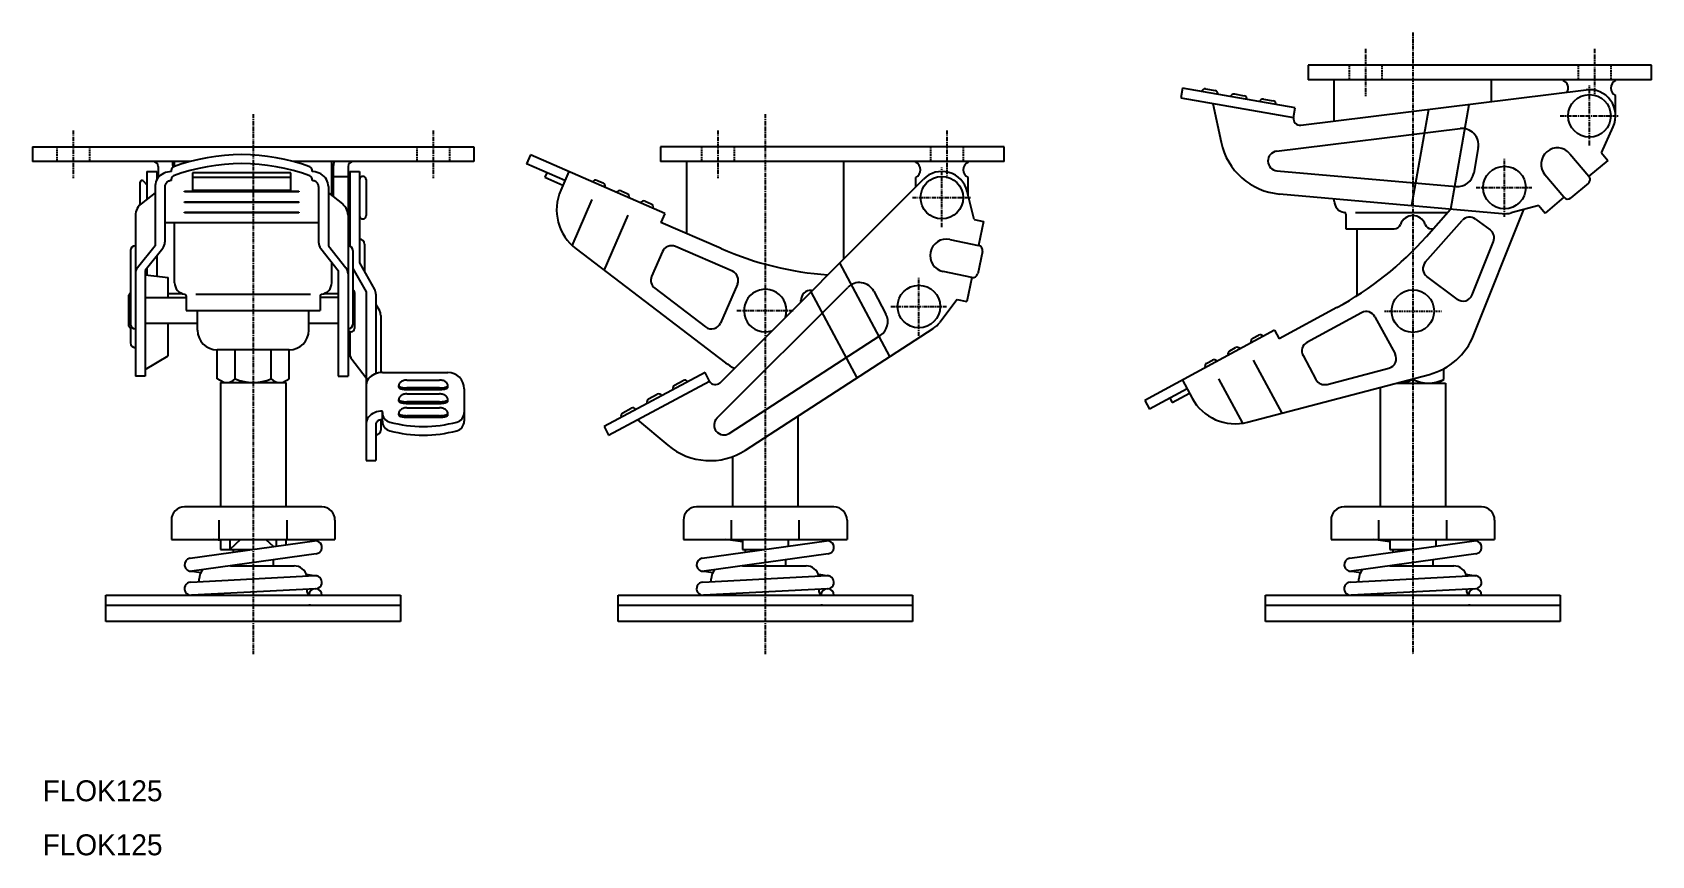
# Model space of a CAD drawing. Extents: x -110 to 385, y 162 to 413.
import ezdxf

# ---------------------------------------------------------------- set-up
doc = ezdxf.new("R2010")
doc.units = 0
doc.linetypes.add('CENTER', pattern=[2, 1.25, -0.25, 0.25, -0.25])
doc.linetypes.add('DASHED', pattern=[0.75, 0.5, -0.25])
doc.layers.get('0').update_dxf_attribs({"linetype": 'CONTINUOUS'})
doc.layers.add('CENTER', color=1, linetype='CENTER')

msp = doc.modelspace()

# ---------------------------------------------------------------- linework, layer by layer
at = {"color": 7, "linetype": 'CONTINUOUS'}
for p, q in [((385.38, 403.42), (280.38, 403.42)), ((280.38, 403.42), (280.38, 398.92)), ((385.38, 398.92), (385.38, 403.42)), ((241.94, 396.36), (241.42, 393.4)), ((276.42, 390.35), (241.94, 396.36)), ((249, 396.14), (251.96, 395.63)), ((385.38, 398.92), (280.38, 398.92)), ((288.38, 386.34), (288.38, 398.92)), ((336.38, 392.27), (336.38, 398.92)), ((358.38, 398.71), (358.38, 398.92)), ((374.38, 398.71), (374.38, 398.92)), ((241.42, 393.4), (275.9, 387.4)), ((251.27, 391.69), (253.78, 379.83)), ((257.87, 394.6), (260.83, 394.08)), ((266.74, 393.05), (269.69, 392.54)), ((278.12, 385.07), (365.39, 395.86)), ((324, 359.42), (329.58, 391.43)), ((374.38, 387.92), (374.38, 394.13)), ((275.9, 387.4), (276.42, 390.35)), ((317.13, 389.89), (312.01, 360.48)), ((270.73, 377.1), (326.81, 384.03)), ((370.02, 376.61), (373.66, 384.61)), ((-109.63, 378.42), (25.37, 378.42)), ((-109.63, 378.42), (-109.63, 373.92)), ((25.37, 378.42), (25.37, 373.92)), ((187.41, 378.42), (82.41, 378.42)), ((82.41, 378.42), (82.41, 373.92)), ((187.41, 373.92), (187.41, 378.42)), ((332.35, 378.21), (331, 370.43)), ((360.42, 376.36), (366.22, 369.48)), ((370.02, 376.61), (371.96, 374.31)), ((-61.53, 373.92), (-109.63, 373.92)), ((-71.13, 372.42), (-71.13, 369.05)), ((-67.13, 370.88), (-67.13, 371.39)), ((-66.63, 372.42), (-66.63, 372.26)), ((-66.13, 372.46), (-66.13, 373.92)), ((25.37, 373.92), (-29.72, 373.92)), ((-24.13, 370.88), (-24.13, 371.39)), ((-18.13, 363.6), (-18.13, 373.92)), ((-17.63, 372.42), (-17.63, 363.2)), ((-13.13, 372.42), (-13.13, 357.53)), ((42.61, 375.99), (41.41, 373.24)), ((53.17, 368.13), (41.41, 373.24)), ((83.71, 358.12), (42.61, 375.99)), ((187.41, 373.92), (82.41, 373.92)), ((90.41, 351.94), (90.41, 373.92)), ((138.41, 344.22), (138.41, 373.92)), ((160.41, 373.71), (160.41, 373.92)), ((176.41, 373.71), (176.41, 373.92)), ((371.96, 374.31), (366.22, 369.48)), ((-76.63, 360.8), (-76.63, 367.66)), ((-75.77, 368.02), (-74.63, 366.87)), ((-74.63, 370.92), (-74.63, 362.41)), ((-74.63, 370.92), (-71.63, 370.92)), ((-71.63, 370.92), (-71.63, 368.3)), ((-70.87, 369.34), (-71.13, 369.34)), ((-67.13, 368.13), (-67.13, 368.64)), ((-30.63, 370.52), (-60.63, 370.52)), ((-60.63, 370.52), (-60.63, 365.16)), ((-60.63, 369.15), (-30.63, 369.15)), ((-30.63, 365.16), (-30.63, 370.52)), ((-24.13, 368.13), (-24.13, 368.64)), ((-18.13, 366.87), (-17.63, 366.87)), ((-17.63, 369.34), (-13.13, 369.34)), ((-13.13, 366.87), (-12.63, 366.87)), ((-12.63, 370.92), (-12.63, 348.16)), ((-12.63, 370.92), (-9.63, 370.92)), ((-9.63, 370.92), (-9.63, 343.05)), ((-7.63, 368.42), (-7.63, 357.42)), ((47.66, 370.52), (47.06, 369.15)), ((47.06, 369.15), (52.57, 366.76)), ((54.36, 370.88), (51.88, 365.18)), ((63.01, 368.21), (64.85, 367.41)), ((100.59, 306.37), (162.75, 368.57)), ((160.41, 366.23), (160.41, 369.13)), ((176.41, 363.87), (176.41, 369.13)), ((270.83, 371.13), (325.63, 366.31)), ((358.57, 363.04), (352.77, 369.92)), ((366.04, 367.37), (360.69, 362.86)), ((-72.13, 364.4), (-76.41, 360.99)), ((-72.13, 366.3), (-72.13, 348.22)), ((-69.13, 366.3), (-69.13, 349.27)), ((-63.13, 364.86), (-28.13, 364.86)), ((-63.13, 364.66), (-63.13, 364.86)), ((-28.13, 364.66), (-63.13, 364.66)), ((-63.13, 361.67), (-28.13, 361.67)), ((-63.13, 361.47), (-63.13, 361.67)), ((-28.13, 361.47), (-63.13, 361.47)), ((-60.63, 365.16), (-30.63, 365.16)), ((-28.13, 364.86), (-28.13, 364.66)), ((-28.13, 361.67), (-28.13, 361.47)), ((-22.13, 366.3), (-22.13, 349.27)), ((-19.13, 366.3), (-19.13, 348.22)), ((-19.13, 364.4), (-14.84, 360.99)), ((55.41, 348.22), (61.54, 362.31)), ((70.35, 365.02), (72.18, 364.22)), ((77.69, 361.83), (79.52, 361.03)), ((178.24, 356.25), (176.19, 364.79)), ((271.59, 364.04), (339.67, 358.04)), ((288.38, 361.89), (288.38, 362.56)), ((358.57, 363.04), (352.84, 358.2)), ((-78.13, 357.53), (-78.13, 308.42)), ((-63.13, 358.48), (-28.13, 358.48)), ((-63.13, 358.28), (-63.13, 358.48)), ((-28.13, 358.28), (-63.13, 358.28)), ((-28.13, 358.48), (-28.13, 358.28)), ((-13.13, 358.97), (-12.63, 358.97)), ((-13.13, 357.53), (-13.13, 308.42)), ((65.22, 340.68), (72.54, 357.53)), ((83.71, 358.12), (82.51, 355.37)), ((291.88, 357.92), (291.88, 353.42)), ((294.88, 358.42), (323, 358.42)), ((316.53, 351.1), (323.89, 359.43)), ((330.95, 320.84), (346.31, 359.29)), ((350.91, 360.5), (342.4, 358.27)), ((350.91, 360.5), (352.84, 358.2)), ((-69.13, 355.37), (-22.13, 355.37)), ((-66.13, 336.89), (-66.13, 355.37)), ((-13.13, 356.25), (-12.63, 356.25)), ((100.97, 347.35), (82.51, 355.37)), ((178.24, 356.25), (181.18, 355.63)), ((181.18, 355.63), (179.63, 348.29)), ((291.88, 353.42), (306.72, 353.42)), ((295.38, 333), (295.38, 353.42)), ((316.2, 343.17), (327.5, 355.96)), ((318.03, 353.42), (318.58, 353.42)), ((331.53, 356.38), (336.03, 353.05)), ((-79.63, 346.75), (-79.63, 324.31)), ((-72.13, 348.22), (-77.47, 341.5)), ((-69.78, 347.4), (-75.13, 340.68)), ((-21.47, 347.4), (-16.13, 340.68)), ((-19.13, 348.22), (-13.78, 341.5)), ((-11.63, 346.75), (-11.63, 324.31)), ((-8.13, 348.75), (-8.13, 340.38)), ((56.56, 347.25), (102.31, 312.49)), ((104.36, 340.42), (86.94, 348)), ((170.83, 350.15), (179.63, 348.29)), ((180.79, 346.51), (179.35, 339.66)), ((330.5, 333.2), (337.02, 349.53)), ((-71.63, 345.08), (-71.63, 338.93)), ((-18.13, 336.89), (-18.13, 343.19)), ((-9.63, 343.05), (-5.01, 334.86)), ((82.99, 346.44), (79.68, 338.84)), ((152.54, 314.38), (137.24, 343.05)), ((-75.13, 340.68), (-75.13, 308.42)), ((-75.13, 339.3), (-68.13, 338.56)), ((-74.63, 341.3), (-74.63, 339.24)), ((-68.13, 332.37), (-68.13, 338.56)), ((-16.13, 340.68), (-16.13, 308.42)), ((-11.63, 341.27), (-7.63, 334.17)), ((177.57, 338.5), (168.76, 340.36)), ((177.57, 338.5), (176.02, 331.17)), ((325.93, 331.9), (316.67, 338.78)), ((-80.13, 323.68), (-80.13, 333.16)), ((-75.13, 332.37), (-62.63, 332.37)), ((-68.13, 333.6), (-63.83, 333.6)), ((-62.63, 332.92), (-62.63, 328.42)), ((-59.63, 333.42), (-24.63, 333.42)), ((-21.63, 332.92), (-21.63, 328.42)), ((-16.13, 332.37), (-21.63, 332.37)), ((-20.42, 333.6), (-16.13, 333.6)), ((-11.13, 333.92), (-11.13, 322.92)), ((-7.63, 334.17), (-7.63, 282.56)), ((-4.63, 333.39), (-4.63, 309.15)), ((80.62, 335.25), (96.19, 323.42)), ((99.66, 295.54), (139.61, 335.51)), ((105.92, 336.47), (100.76, 324.61)), ((128.37, 334.17), (142.43, 307.84)), ((128.51, 334.6), (128.78, 334.58)), ((147.56, 334.33), (151.28, 327.36)), ((173.09, 331.78), (167.75, 324.8)), ((173.09, 331.78), (176.02, 331.17)), ((-62.63, 328.42), (-21.63, 328.42)), ((-59.13, 322.42), (-59.13, 328.42)), ((-25.13, 322.42), (-25.13, 328.42)), ((-4.63, 330.32), (-3.53, 328.41)), ((-3.13, 326.92), (-3.13, 309.47)), ((125.34, 331.14), (125.33, 331.53)), ((289.19, 329.35), (271.49, 319.77)), ((296.73, 327.75), (280.02, 318.7)), ((-79.63, 323.18), (-79.63, 318.57)), ((-79.27, 323.32), (-79.26, 323.33)), ((-59.13, 324.47), (-75.13, 324.47)), ((-68.13, 314.55), (-68.13, 324.47)), ((-16.13, 324.47), (-25.13, 324.47)), ((-12.63, 322.05), (-12.63, 315.4)), ((108.38, 285.77), (165.74, 322.94)), ((270.06, 322.41), (230.49, 300.98)), ((270.06, 322.41), (271.49, 319.77)), ((300.8, 326.54), (306.96, 315.17)), ((103.42, 290.9), (149.59, 320.81)), ((256.39, 316.14), (258.15, 317.1)), ((263.43, 319.95), (265.19, 320.9)), ((-75.13, 310.45), (-68.13, 314.55)), ((-31.13, 316.42), (-53.13, 316.42)), ((-53.09, 307.56), (-53.09, 316.42)), ((-47.61, 307.56), (-47.61, 316.42)), ((-36.64, 307.56), (-36.64, 316.42)), ((-31.16, 307.56), (-31.16, 316.42)), ((-12.01, 313.58), (-7.63, 307.84)), ((249.36, 312.33), (251.12, 313.29)), ((272.4, 297.09), (263.65, 313.25)), ((278.81, 314.64), (282.76, 307.35)), ((-75.13, 308.42), (-78.13, 308.42)), ((-51.13, 306.42), (-53.09, 307.56)), ((-33.13, 306.42), (-31.16, 307.56)), ((-16.13, 308.42), (-13.13, 308.42)), ((-2.63, 309.49), (17.37, 309.49)), ((4.87, 307.19), (14.87, 307.19)), ((96, 309.49), (65.12, 293.01)), ((86.71, 305.66), (89.35, 307.07)), ((97.41, 306.84), (96, 309.49)), ((104.91, 310.69), (104.91, 310.82)), ((241.92, 307.17), (244.88, 301.7)), ((260.41, 294.02), (253.09, 307.53)), ((261.88, 294.33), (317.45, 308.92)), ((286.16, 305.87), (305.08, 310.84)), ((312.38, 307.4), (312.38, 307.58)), ((319.91, 306.26), (321.88, 307.4)), ((321.88, 307.4), (321.88, 310.66)), ((-52.13, 306.42), (-52.13, 268.42)), ((-52.13, 306.42), (-32.13, 306.42)), ((-32.13, 306.42), (-32.13, 268.42)), ((2.37, 305.01), (2.37, 305.48)), ((14.87, 304.78), (4.87, 304.78)), ((4.87, 304.31), (14.87, 304.31)), ((4.87, 302.95), (14.87, 302.95)), ((17.37, 305.01), (17.37, 305.48)), ((22.37, 304.49), (22.37, 294.6)), ((66.53, 290.36), (97.41, 306.84)), ((78.77, 301.42), (81.41, 302.83)), ((243.35, 304.53), (231.92, 298.34)), ((238.79, 300.35), (244.06, 303.21)), ((302.38, 304.96), (302.38, 268.42)), ((307.34, 306.26), (322.38, 306.26)), ((322.38, 306.26), (322.38, 268.42)), ((-2.63, 294.6), (-2.63, 297.71)), ((2.37, 300.78), (2.37, 301.25)), ((2.37, 296.54), (2.37, 297.01)), ((14.87, 300.54), (4.87, 300.54)), ((4.87, 300.07), (14.87, 300.07)), ((4.87, 298.71), (14.87, 298.71)), ((17.37, 300.78), (17.37, 301.25)), ((17.37, 296.54), (17.37, 297.01)), ((70.83, 297.18), (73.47, 298.6)), ((230.49, 300.98), (231.92, 298.34)), ((238.07, 301.67), (238.79, 300.35)), ((-4.63, 293.68), (-4.63, 282.56)), ((-3.13, 295.02), (-3.13, 291.92)), ((14.87, 296.3), (4.87, 296.3)), ((4.87, 295.83), (14.87, 295.83)), ((65.12, 293.01), (66.53, 290.36)), ((75.36, 295.07), (84.62, 287.26)), ((124.41, 296.16), (124.41, 268.42)), ((-7.63, 282.56), (-4.63, 282.56)), ((104.41, 283.79), (104.41, 268.42)), ((-21.13, 268.42), (-63.13, 268.42)), ((135.41, 268.42), (93.41, 268.42)), ((333.38, 268.42), (291.38, 268.42)), ((-67.13, 264.42), (-67.13, 258.42)), ((-52.48, 258.42), (-52.48, 264.42)), ((-31.77, 258.42), (-31.77, 264.42)), ((-17.13, 264.42), (-17.13, 258.42)), ((89.41, 264.42), (89.41, 258.42)), ((104.05, 258.42), (104.05, 264.42)), ((124.77, 258.42), (124.77, 264.42)), ((139.41, 264.42), (139.41, 258.42)), ((287.38, 264.42), (287.38, 258.42)), ((302.02, 258.42), (302.02, 264.42)), ((322.73, 258.42), (322.73, 264.42)), ((337.38, 264.42), (337.38, 258.42)), ((-67.13, 258.42), (-17.13, 258.42)), ((-61.4, 252.73), (-23.4, 258.07)), ((-52.13, 258.14), (-54.14, 258.42)), ((-52.13, 258.42), (-52.13, 255.42)), ((-45.97, 258.42), (-49.27, 255.42)), ((-49.27, 258.42), (-49.27, 255.42)), ((-38.28, 258.42), (-35.96, 256.3)), ((-34.98, 256.44), (-34.98, 258.42)), ((-32.13, 258.42), (-32.13, 256.84)), ((-25.36, 258.42), (-22.85, 258.07)), ((89.41, 258.42), (139.41, 258.42)), ((95.13, 252.73), (133.13, 258.07)), ((107.41, 257.72), (102.4, 258.42)), ((107.41, 258.42), (107.41, 255.42)), ((121.41, 258.42), (121.41, 256.42)), ((131.17, 258.42), (133.69, 258.07)), ((287.38, 258.42), (337.38, 258.42)), ((293.1, 252.73), (331.1, 258.07)), ((305.38, 257.72), (300.36, 258.42)), ((305.38, 258.42), (305.38, 255.42)), ((319.38, 258.42), (319.38, 256.42)), ((329.14, 258.42), (331.65, 258.07)), ((-22.85, 254.11), (-60.85, 248.77)), ((-52.13, 255.42), (-42.26, 255.42)), ((-48.28, 255.42), (-48.28, 254.58)), ((133.69, 254.11), (95.69, 248.77)), ((107.41, 255.42), (114.27, 255.42)), ((108.26, 255.42), (108.26, 254.58)), ((331.65, 254.11), (293.65, 248.77)), ((305.38, 255.42), (312.24, 255.42)), ((306.23, 255.42), (306.23, 254.58)), ((-58.15, 248.31), (-61.4, 248.77)), ((-49.11, 250.42), (-29.63, 250.42)), ((-48.28, 250.54), (-48.28, 250.42)), ((-35.98, 252.26), (-35.98, 250.42)), ((-25.88, 247.83), (-22.85, 247.4)), ((98.39, 248.31), (95.13, 248.77)), ((107.42, 250.42), (126.91, 250.42)), ((108.26, 250.54), (108.26, 250.42)), ((120.56, 252.26), (120.56, 250.42)), ((130.65, 247.83), (133.69, 247.4)), ((296.35, 248.31), (293.1, 248.77)), ((305.39, 250.42), (324.88, 250.42)), ((306.23, 250.54), (306.23, 250.42)), ((318.53, 252.26), (318.53, 250.42)), ((328.62, 247.83), (331.65, 247.4)), ((-61.23, 245.42), (-23.23, 247.42)), ((-23.02, 243.42), (-61.02, 241.42)), ((-58.63, 245.55), (-58.63, 246.42)), ((-25.63, 242.42), (-25.63, 243.28)), ((95.3, 245.42), (133.3, 247.42)), ((133.52, 243.42), (95.52, 241.42)), ((97.91, 245.55), (97.91, 246.42)), ((130.91, 242.42), (130.91, 243.28)), ((293.27, 245.42), (331.27, 247.42)), ((331.48, 243.42), (293.48, 241.42)), ((295.88, 245.55), (295.88, 246.42)), ((328.88, 242.42), (328.88, 243.28)), ((-87.13, 241.42), (2.87, 241.42)), ((-87.13, 233.42), (-87.13, 241.42)), ((-87.13, 238.42), (2.87, 238.42)), ((-24.63, 238.42), (-25.13, 238.42)), ((2.87, 241.42), (2.87, 233.42)), ((69.41, 241.42), (159.41, 241.42)), ((69.41, 233.42), (69.41, 241.42)), ((69.41, 238.42), (159.41, 238.42)), ((131.91, 238.42), (131.41, 238.42)), ((159.41, 241.42), (159.41, 233.42)), ((267.38, 241.42), (357.38, 241.42)), ((267.38, 233.42), (267.38, 241.42)), ((267.38, 238.42), (357.38, 238.42)), ((329.88, 238.42), (329.38, 238.42)), ((357.38, 241.42), (357.38, 233.42)), ((2.87, 233.42), (-87.13, 233.42)), ((159.41, 233.42), (69.41, 233.42)), ((357.38, 233.42), (267.38, 233.42))]:
    msp.add_line(p, q, dxfattribs=at)
at = {"color": 3, "linetype": 'DASHED'}
for p, q in [((292.88, 403.42), (292.88, 398.92)), ((302.88, 403.42), (302.88, 398.92)), ((362.88, 403.42), (362.88, 398.92)), ((372.88, 403.42), (372.88, 398.92)), ((-102.13, 378.42), (-102.13, 373.92)), ((-92.13, 378.42), (-92.13, 373.92)), ((7.87, 378.42), (7.87, 373.92)), ((17.87, 378.42), (17.87, 373.92)), ((94.91, 378.42), (94.91, 373.92)), ((104.91, 378.42), (104.91, 373.92)), ((164.91, 378.42), (164.91, 373.92)), ((174.91, 378.42), (174.91, 373.92))]:
    msp.add_line(p, q, dxfattribs=at)
at = {"color": 7, "linetype": 'CONTINUOUS'}
for points in [[(-67.13, 370.88), (-67.75, 370.85), (-68.36, 370.74), (-68.96, 370.56), (-69.52, 370.32), (-70.05, 370.02), (-70.53, 369.65), (-70.96, 369.24), (-71.33, 368.78), (-71.64, 368.28), (-71.87, 367.74), (-72.03, 367.19), (-72.11, 366.62), (-72.13, 366.3)], [(-67.13, 368.13), (-67.37, 368.12), (-67.62, 368.08), (-67.86, 368), (-68.08, 367.91), (-68.3, 367.79), (-68.49, 367.64), (-68.66, 367.47), (-68.81, 367.29), (-68.93, 367.09), (-69.02, 366.88), (-69.09, 366.65), (-69.12, 366.43), (-69.13, 366.3)], [(-19.13, 366.3), (-19.16, 366.87), (-19.28, 367.43), (-19.47, 367.98), (-19.74, 368.5), (-20.07, 368.98), (-20.47, 369.42), (-20.92, 369.82), (-21.42, 370.16), (-21.97, 370.44), (-22.55, 370.65), (-23.15, 370.8), (-23.77, 370.87), (-24.13, 370.88)], [(-22.13, 366.3), (-22.14, 366.53), (-22.19, 366.75), (-22.26, 366.97), (-22.37, 367.18), (-22.5, 367.37), (-22.66, 367.55), (-22.84, 367.71), (-23.04, 367.84), (-23.26, 367.95), (-23.49, 368.04), (-23.74, 368.1), (-23.98, 368.13), (-24.13, 368.13)], [(-76.41, 360.99), (-76.85, 360.58), (-77.24, 360.13), (-77.56, 359.64), (-77.81, 359.12), (-77.99, 358.57), (-78.1, 358.01), (-78.13, 357.53)], [(-13.13, 357.53), (-13.16, 358.1), (-13.28, 358.66), (-13.47, 359.21), (-13.74, 359.72), (-14.07, 360.21), (-14.47, 360.65), (-14.84, 360.99)], [(-2.63, 309.49), (-3.25, 309.46), (-3.86, 309.36), (-4.46, 309.21), (-5.02, 308.99), (-5.55, 308.72), (-6.03, 308.4), (-6.46, 308.04), (-6.83, 307.63), (-7.14, 307.19), (-7.37, 306.72), (-7.53, 306.24), (-7.61, 305.74), (-7.63, 305.45)], [(4.87, 307.19), (4.56, 307.18), (4.26, 307.14), (3.96, 307.07), (3.68, 306.98), (3.41, 306.87), (3.17, 306.73), (2.96, 306.58), (2.77, 306.41), (2.62, 306.22), (2.5, 306.02), (2.42, 305.82), (2.38, 305.6), (2.37, 305.48)], [(17.37, 305.48), (17.36, 305.7), (17.3, 305.91), (17.2, 306.11), (17.07, 306.3), (16.9, 306.48), (16.7, 306.65), (16.48, 306.79), (16.23, 306.92), (15.95, 307.02), (15.66, 307.1), (15.36, 307.16), (15.05, 307.19), (14.87, 307.19)], [(2.37, 305.48), (2.39, 305.4), (2.45, 305.31), (2.55, 305.23), (2.68, 305.15), (2.85, 305.07), (3.05, 305), (3.27, 304.94), (3.52, 304.89), (3.8, 304.85), (4.09, 304.81), (4.39, 304.79), (4.7, 304.78), (4.87, 304.78)], [(2.37, 305.01), (2.39, 304.93), (2.45, 304.84), (2.55, 304.75), (2.68, 304.67), (2.85, 304.6), (3.05, 304.53), (3.27, 304.47), (3.52, 304.42), (3.8, 304.38), (4.09, 304.34), (4.39, 304.32), (4.7, 304.31), (4.87, 304.31)], [(4.87, 302.95), (4.56, 302.94), (4.26, 302.9), (3.96, 302.83), (3.68, 302.74), (3.41, 302.63), (3.17, 302.49), (2.96, 302.34), (2.77, 302.17), (2.62, 301.98), (2.5, 301.78), (2.42, 301.58), (2.38, 301.37), (2.37, 301.25)], [(14.87, 304.78), (15.19, 304.78), (15.49, 304.8), (15.79, 304.83), (16.07, 304.86), (16.34, 304.91), (16.58, 304.97), (16.79, 305.03), (16.98, 305.1), (17.13, 305.18), (17.25, 305.26), (17.33, 305.35), (17.37, 305.43), (17.37, 305.48)], [(14.87, 304.31), (15.19, 304.31), (15.49, 304.33), (15.79, 304.36), (16.07, 304.39), (16.34, 304.44), (16.58, 304.5), (16.79, 304.56), (16.98, 304.63), (17.13, 304.71), (17.25, 304.79), (17.33, 304.88), (17.37, 304.96), (17.37, 305.01)], [(17.37, 301.25), (17.36, 301.46), (17.3, 301.67), (17.2, 301.87), (17.07, 302.06), (16.9, 302.24), (16.7, 302.41), (16.48, 302.56), (16.23, 302.68), (15.95, 302.79), (15.66, 302.87), (15.36, 302.92), (15.05, 302.95), (14.87, 302.95)], [(-2.63, 297.71), (-3.25, 297.68), (-3.86, 297.59), (-4.46, 297.43), (-5.02, 297.22), (-5.55, 296.95), (-6.03, 296.63), (-6.46, 296.27), (-6.83, 295.86), (-7.14, 295.42), (-7.37, 294.95), (-7.53, 294.47), (-7.61, 293.97), (-7.63, 293.68)], [(2.37, 301.25), (2.39, 301.16), (2.45, 301.07), (2.55, 300.99), (2.68, 300.91), (2.85, 300.83), (3.05, 300.76), (3.27, 300.7), (3.52, 300.65), (3.8, 300.61), (4.09, 300.58), (4.39, 300.55), (4.7, 300.54), (4.87, 300.54)], [(2.37, 300.78), (2.39, 300.69), (2.45, 300.6), (2.55, 300.52), (2.68, 300.44), (2.85, 300.36), (3.05, 300.29), (3.27, 300.23), (3.52, 300.18), (3.8, 300.14), (4.09, 300.11), (4.39, 300.08), (4.7, 300.07), (4.87, 300.07)], [(4.87, 298.71), (4.56, 298.7), (4.26, 298.66), (3.96, 298.6), (3.68, 298.51), (3.41, 298.39), (3.17, 298.26), (2.96, 298.1), (2.77, 297.93), (2.62, 297.74), (2.5, 297.55), (2.42, 297.34), (2.38, 297.13), (2.37, 297.01)], [(2.37, 297.01), (2.39, 296.92), (2.45, 296.83), (2.55, 296.75), (2.68, 296.67), (2.85, 296.6), (3.05, 296.53), (3.27, 296.47), (3.52, 296.41), (3.8, 296.37), (4.09, 296.34), (4.39, 296.32), (4.7, 296.3), (4.87, 296.3)], [(14.87, 300.54), (15.19, 300.55), (15.49, 300.56), (15.79, 300.59), (16.07, 300.63), (16.34, 300.67), (16.58, 300.73), (16.79, 300.79), (16.98, 300.86), (17.13, 300.94), (17.25, 301.02), (17.33, 301.11), (17.37, 301.2), (17.37, 301.25)], [(14.87, 300.07), (15.19, 300.07), (15.49, 300.09), (15.79, 300.12), (16.07, 300.16), (16.34, 300.2), (16.58, 300.26), (16.79, 300.32), (16.98, 300.39), (17.13, 300.47), (17.25, 300.55), (17.33, 300.64), (17.37, 300.73), (17.37, 300.78)], [(17.37, 297.01), (17.36, 297.22), (17.3, 297.43), (17.2, 297.63), (17.07, 297.83), (16.9, 298.01), (16.7, 298.17), (16.48, 298.32), (16.23, 298.44), (15.95, 298.55), (15.66, 298.63), (15.36, 298.68), (15.05, 298.71), (14.87, 298.71)], [(14.87, 296.3), (15.19, 296.31), (15.49, 296.32), (15.79, 296.35), (16.07, 296.39), (16.34, 296.44), (16.58, 296.49), (16.79, 296.56), (16.98, 296.63), (17.13, 296.7), (17.25, 296.79), (17.33, 296.87), (17.37, 296.96), (17.37, 297.01)], [(-2.63, 295.07), (-2.87, 295.06), (-3.12, 295.03), (-3.36, 294.97), (-3.58, 294.9), (-3.8, 294.81), (-3.99, 294.7), (-4.16, 294.57), (-4.31, 294.43), (-4.43, 294.28), (-4.52, 294.12), (-4.59, 293.95), (-4.62, 293.78), (-4.63, 293.68)], [(2.37, 296.54), (2.39, 296.45), (2.45, 296.36), (2.55, 296.28), (2.68, 296.2), (2.85, 296.12), (3.05, 296.06), (3.27, 296), (3.52, 295.94), (3.8, 295.9), (4.09, 295.87), (4.39, 295.84), (4.7, 295.83), (4.87, 295.83)], [(14.87, 295.83), (15.19, 295.84), (15.49, 295.85), (15.79, 295.88), (16.07, 295.92), (16.34, 295.96), (16.58, 296.02), (16.79, 296.08), (16.98, 296.16), (17.13, 296.23), (17.25, 296.31), (17.33, 296.4), (17.37, 296.49), (17.37, 296.54)]]:
    msp.add_lwpolyline(points, dxfattribs=at)
for centre in [(366.38, 387.92), (340.38, 366.01), (168.41, 362.92), (161.39, 329.65), (312.38, 328.26)]:
    msp.add_circle(centre, 6.5, dxfattribs=at)
for centre, radius, start, end in [((248.83, 395.16), 1, 80.1192, 170.119), ((357.38, 396.42), 2.5, 329.018, 66.4218), ((375.38, 396.42), 2.5, 113.578, 246.422), ((251.79, 394.64), 1, 350.119, 80.1192), ((257.7, 393.61), 1, 80.1192, 170.119), ((260.65, 393.1), 1, 350.119, 80.1192), ((266.57, 392.07), 1, 80.1192, 170.119), ((269.52, 391.55), 1, 350.119, 80.1192), ((366.38, 387.92), 8, 335.561, 97.0489), ((277.87, 387.05), 2, 170.119, 277.049), ((327.43, 379.07), 5, 350.119, 97.0489), ((273.34, 383.96), 20, 191.921, 264.965), ((271.09, 374.12), 3, 97.0489, 264.965), ((356.6, 373.14), 5, 40.1192, 220.119), ((-72.63, 372.42), 1.5, 0, 90), ((-66.13, 371.39), 1, 110.332, 180), ((-72.63, 372.42), 6, 0, 14.4775), ((-45.63, 316.07), 60, 69.6681, 110.332), ((-45.63, 313.32), 60, 69.6681, 110.332), ((-25.13, 371.39), 1, 0, 69.6681), ((-11.63, 372.42), 6, 165.522, 180), ((-11.63, 372.42), 1.5, 90, 180), ((159.41, 371.42), 2.5, 293.578, 66.4218), ((177.41, 371.42), 2.5, 113.578, 246.422), ((-76.13, 367.66), 0.5, 45, 180), ((-66.13, 368.64), 1, 110.332, 180), ((-25.13, 368.64), 1, 0, 69.6681), ((-8.63, 368.42), 1, 0, 180), ((62.62, 367.29), 1, 66.5018, 156.502), ((64.45, 366.5), 1, 336.502, 66.5018), ((168.41, 362.92), 8, 13.5333, 135.021), ((326.07, 371.29), 5, 264.965, 350.119), ((365.07, 368.51), 1.5, 310.119, 40.1192), ((65.64, 359.2), 15, 156.502, 232.774), ((69.95, 364.11), 1, 66.5018, 156.502), ((71.79, 363.31), 1, 336.502, 66.5018), ((77.29, 360.92), 1, 66.5018, 156.502), ((291.88, 361.89), 3.5, 180, 262.819), ((359.72, 364), 1.5, 220.119, 310.119), ((-8.63, 357.42), 1, 180, 0), ((79.12, 360.12), 1, 336.502, 66.5018), ((291.38, 357.92), 0.5, 0, 82.8192), ((312.38, 353.42), 4, 19.4712, 160.529), ((329.75, 353.97), 3, 53.4343, 138.552), ((340.38, 366.01), 8, 264.965, 284.677), ((306.72, 355.42), 2, 270, 340.529), ((318.03, 355.42), 2, 199.471, 270), ((334.24, 350.64), 3, 338.227, 53.4343), ((-78.13, 346.75), 1.5, 90, 180), ((-72.13, 349.27), 3, 321.504, 0), ((-19.13, 349.27), 3, 180, 218.496), ((-13.13, 346.75), 1.5, 0, 90), ((-9.63, 348.75), 1.5, 0, 90), ((85.74, 345.25), 3, 66.5018, 156.502), ((140.85, 439.05), 100, 246.502, 265.798), ((169.79, 345.25), 5, 78.091, 258.091), ((179.32, 346.82), 1.5, 348.091, 78.091), ((241.58, 417.29), 100, 298.434, 318.552), ((318.45, 341.19), 3, 138.552, 233.434), ((-75.13, 339.63), 3, 141.504, 180), ((-62.63, 336.89), 3.5, 180, 262.819), ((-21.63, 336.89), 3.5, 277.181, 0), ((-16.13, 339.63), 3, 0, 38.4964), ((82.44, 337.64), 3, 156.502, 232.774), ((103.17, 337.67), 3, 336.502, 66.5018), ((143.15, 331.98), 5, 28.091, 135.021), ((177.88, 339.97), 1.5, 258.091, 348.091), ((-79.63, 333.16), 0.5, 90, 180), ((-63.13, 332.92), 0.5, 0, 82.8192), ((-21.13, 332.92), 0.5, 97.1808, 180), ((-12.13, 333.92), 1, 0, 60), ((-7.63, 333.39), 3, 0, 29.4019), ((114.41, 328.42), 6.5, 341.635, 288.407), ((128.33, 331.6), 3, 86.6197, 181.502), ((327.72, 334.31), 3, 233.434, 338.227), ((-6.13, 326.92), 3, 0, 29.9633), ((146.87, 325.01), 5, 302.937, 28.091), ((298.16, 325.11), 3, 28.4343, 118.434), ((-79.63, 323.68), 0.5, 180, 315), ((-78.13, 324.31), 1.5, 180, 270), ((-53.13, 322.42), 6, 180, 270), ((-31.13, 322.42), 6, 270, 0), ((-13.13, 324.31), 1.5, 270, 0), ((-12.13, 322.92), 1, 180, 0), ((98.01, 325.81), 3, 232.774, 336.502), ((161.39, 329.65), 8, 302.937, 322.649), ((-78.13, 318.57), 1.5, 180, 270), ((258.63, 316.22), 1, 28.4343, 118.434), ((263.9, 319.07), 1, 118.434, 208.434), ((265.66, 320.03), 1, 28.4343, 118.434), ((281.45, 316.07), 3, 118.434, 208.434), ((312.38, 328.26), 20, 284.707, 338.227), ((-9.63, 315.4), 3, 180, 217.365), ((114.41, 328.42), 20, 232.774, 241.913), ((249.83, 311.45), 1, 118.434, 208.434), ((251.59, 312.41), 1, 28.4343, 118.434), ((256.87, 315.26), 1, 118.434, 208.434), ((304.32, 313.74), 3, 284.707, 28.4343), ((-50.35, 310.29), 3.88, 270, 315.044), ((-42.13, 320.22), 13.8, 246.573, 293.427), ((-33.9, 310.29), 3.88, 224.956, 270), ((17.37, 304.49), 5, 0, 90), ((89.82, 306.19), 1, 28.091, 118.091), ((285.4, 308.77), 3, 208.434, 284.707), ((307.63, 316.75), 10.49, 268.498, 296.927), ((317.13, 316.75), 10.49, 243.073, 296.927), ((81.88, 301.95), 1, 28.091, 118.091), ((87.18, 304.78), 1, 118.091, 208.091), ((99.18, 307.78), 2, 208.091, 315.021), ((0.37, 297.25), 3, 180, 255.122), ((19.37, 297.25), 3, 284.878, 0), ((71.3, 296.3), 1, 118.091, 208.091), ((73.94, 297.71), 1, 28.091, 118.091), ((79.24, 300.54), 1, 118.091, 208.091), ((258.07, 308.84), 15, 208.434, 284.707), ((0.37, 294.6), 3, 180, 255.122), ((9.87, 333.01), 40, 255.122, 284.878), ((19.37, 294.6), 3, 284.878, 0), ((101.79, 293.42), 3, 135.021, 302.937), ((-4.63, 291.92), 1.5, 270, 0), ((9.87, 330.36), 40, 255.122, 284.878), ((97.51, 302.56), 20, 229.892, 302.937), ((-63.13, 264.42), 4, 90, 180), ((-21.13, 264.42), 4, 0, 90), ((93.41, 264.42), 4, 90, 180), ((135.41, 264.42), 4, 0, 90), ((291.38, 264.42), 4, 90, 180), ((333.38, 264.42), 4, 0, 90), ((-23.13, 256.09), 2, 277.989, 97.9893), ((133.41, 256.09), 2, 277.989, 97.9893), ((331.38, 256.09), 2, 277.989, 97.9893), ((-61.13, 250.75), 2, 97.9893, 277.989), ((95.41, 250.75), 2, 97.9893, 277.989), ((293.38, 250.75), 2, 97.9893, 277.989), ((-54.63, 246.42), 4, 134.986, 180), ((-29.63, 246.42), 4, 12.5064, 90), ((101.91, 246.42), 4, 134.986, 180), ((126.91, 246.42), 4, 12.5064, 90), ((299.88, 246.42), 4, 134.986, 180), ((324.88, 246.42), 4, 12.5064, 90), ((-61.13, 243.42), 2, 93.0128, 273.013), ((-23.13, 241.42), 2, 0, 176.23), ((-23.13, 245.42), 2, 270, 93.0128), ((95.41, 243.42), 2, 93.0128, 273.013), ((133.41, 241.42), 2, 0, 176.23), ((133.41, 245.42), 2, 270, 93.0128), ((293.38, 243.42), 2, 93.0128, 273.013), ((331.38, 241.42), 2, 0, 176.23), ((331.38, 245.42), 2, 270, 93.0128), ((-59.63, 242.42), 1, 270, 295.712), ((-24.63, 242.42), 1, 180, 270), ((96.91, 242.42), 1, 270, 295.712), ((131.91, 242.42), 1, 180, 270), ((294.88, 242.42), 1, 270, 295.712), ((329.88, 242.42), 1, 180, 270)]:
    msp.add_arc(centre, radius, start, end, dxfattribs=at)
at = {"layer": 'CENTER', "color": 1, "linetype": 'CENTER'}
for p, q in [((312.38, 413.42), (312.38, 223.42)), ((297.88, 408.42), (297.88, 393.92)), ((367.88, 408.42), (367.88, 393.92)), ((366.38, 378.89), (366.38, 397.18)), ((-42.13, 388.42), (-42.13, 223.42)), ((114.41, 388.42), (114.41, 223.42)), ((357.39, 387.92), (375.38, 387.92)), ((-97.13, 383.42), (-97.13, 368.92)), ((12.87, 383.42), (12.87, 368.92)), ((99.91, 383.42), (99.91, 368.92)), ((169.91, 383.42), (169.91, 368.92)), ((168.41, 353.89), (168.41, 372.18)), ((340.38, 357.07), (340.38, 374.74)), ((159.42, 362.92), (177.42, 362.92)), ((331.74, 366.01), (348.79, 366.01)), ((161.39, 320.71), (161.39, 338.38)), ((105.71, 328.42), (123.2, 328.42)), ((152.76, 329.65), (169.81, 329.65))]:
    msp.add_line(p, q, dxfattribs=at)
at = {"layer": 'CENTER', "color": 1, "linetype": 'DASHED'}
msp.add_line((303.68, 328.26), (321.17, 328.26), dxfattribs=at)

# ---------------------------------------------------------------- texts
at = {"color": 7, "linetype": 'CONTINUOUS'}
for p in [(-106.48, 178.48), (-106.48, 161.97)]:
    msp.add_text('FLOK125', height=6.4, dxfattribs=at).set_placement(p)

doc.saveas('drawing.dxf')
